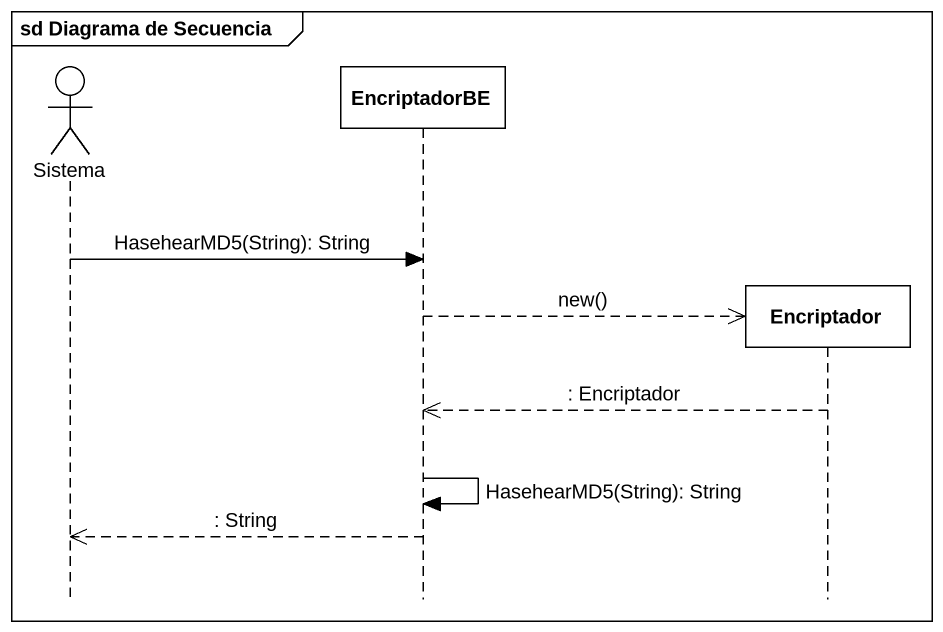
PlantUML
@startuml
mainframe sd Diagrama de Secuencia
hide footbox
actor Sistema
participant EncriptadorBE
participant Encriptador

Sistema -> EncriptadorBE : HasehearMD5(String): String
EncriptadorBE -->> Encriptador ** : new()
Encriptador -->> EncriptadorBE : : Encriptador
EncriptadorBE -> EncriptadorBE : HasehearMD5(String): String
EncriptadorBE -->> Sistema : : String
@enduml
